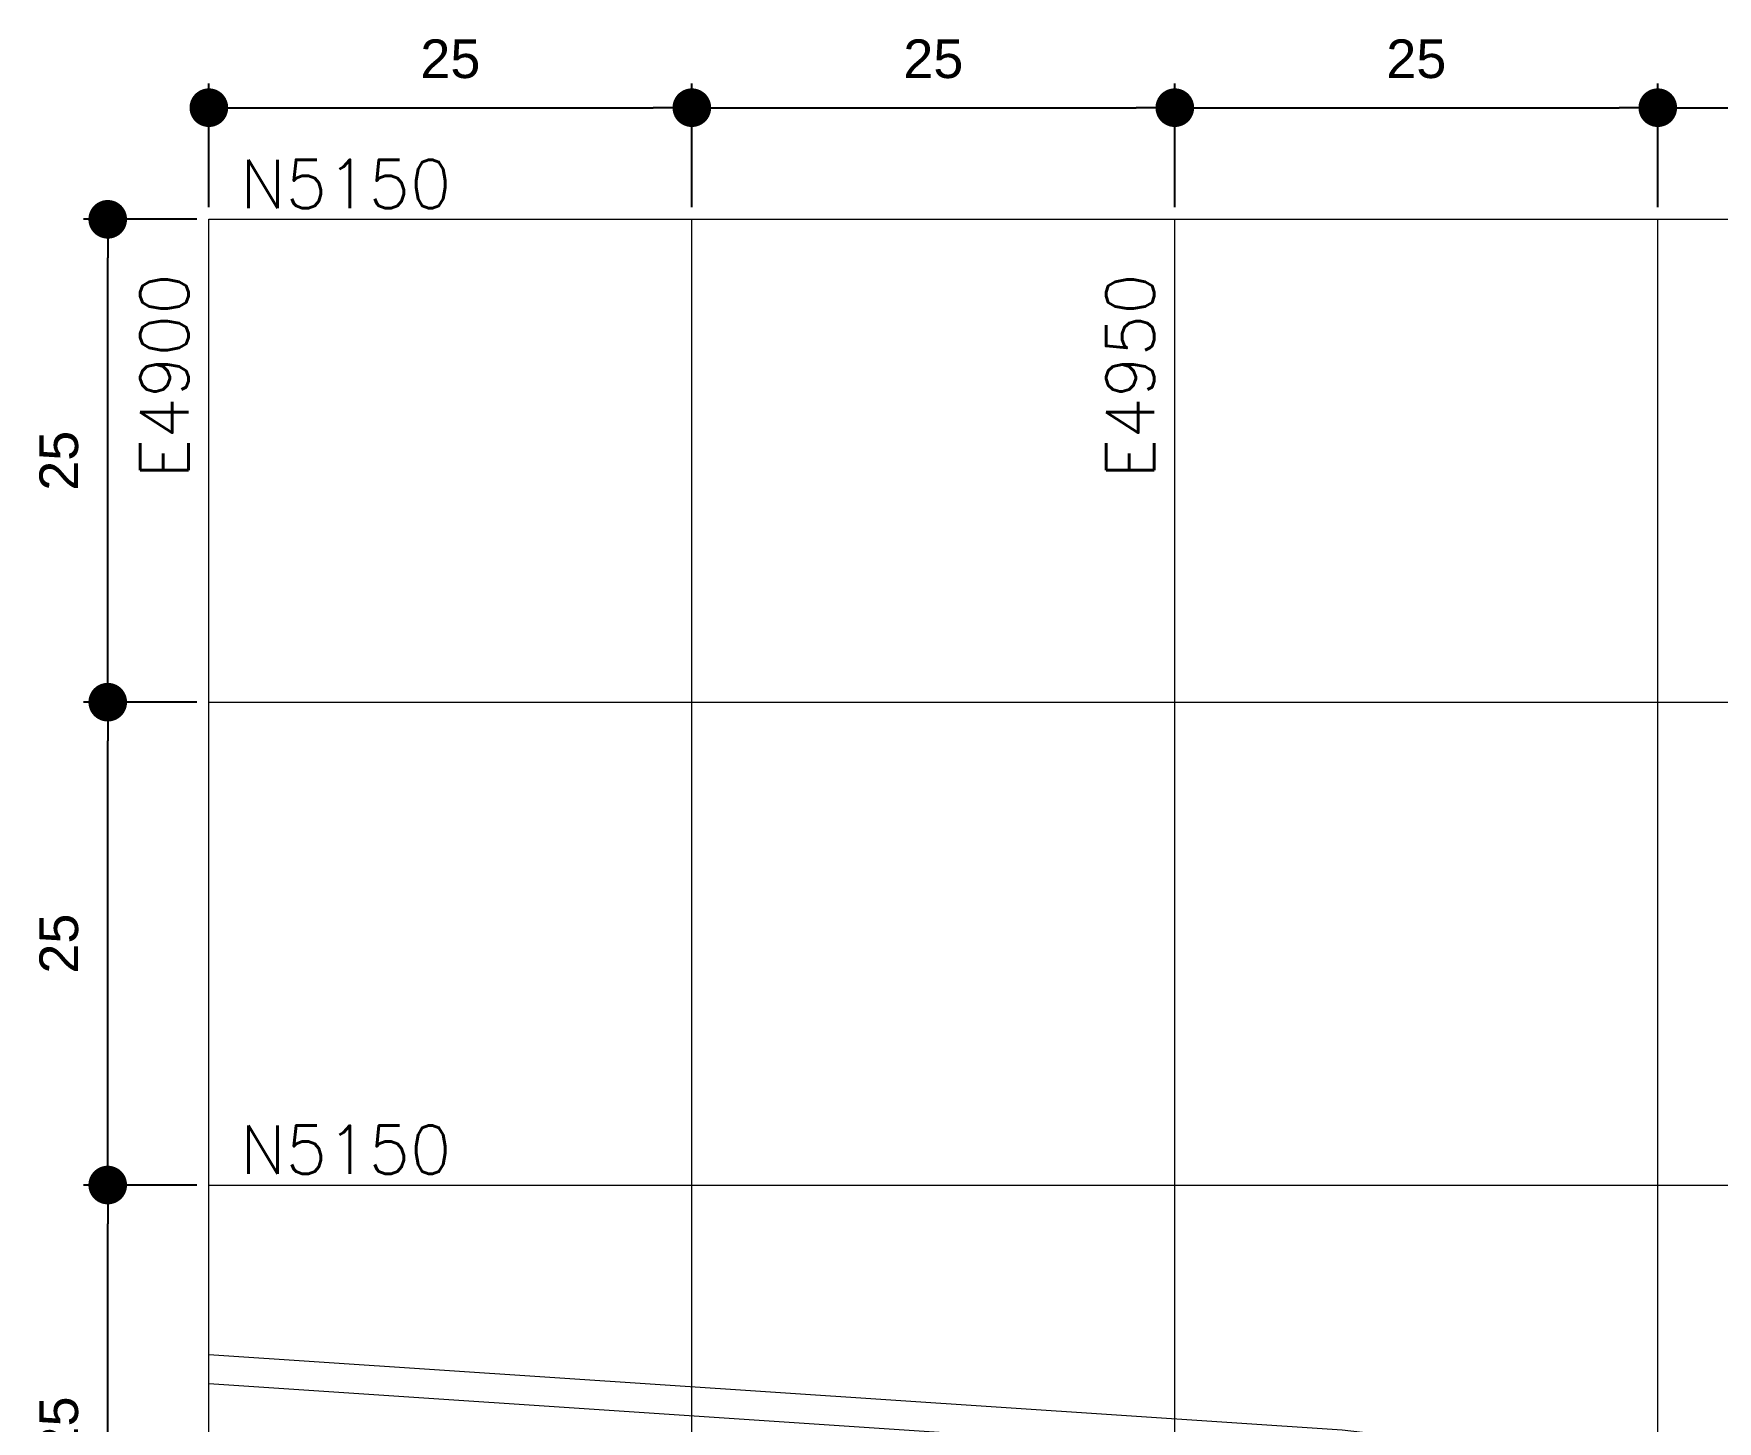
# Model space of a CAD drawing. Header units: metres. Extents: x 750 to 3116, y -341 to 1465.
# Drawn here: x 1484.5 to 1571.6, y 53.6 to 125.5 of the extents above; entities that cross this region are included whole.
import ezdxf

# ---------------------------------------------------------------- set-up
doc = ezdxf.new("R2010")
doc.units = ezdxf.units.M
for name, color, linetype, lineweight in [('Footpath', 32, 'Continuous', 18), ('grid', 252, 'Continuous', 5), ('S-DIM', 30, 'Continuous', 13), ('Vehicular Road', 253, 'Continuous', 20)]:
    doc.layers.add(name, color=color, linetype=linetype, lineweight=lineweight)
doc.layers.add('Text', color=7, linetype='Continuous')
doc.styles.add('simp', font='simplex.shx', dxfattribs={"width": 0.85, "height": 1})
doc.styles.get("Standard").update_dxf_attribs({"font": 'arial.ttf'})
doc.dimstyles.new('ISO-25', dxfattribs={"dimtxt": 2, "dimasz": 2, "dimexe": 1.25, "dimexo": 0.625, "dimgap": 1.5, "dimtad": 1, "dimtxsty": 'Standard', "dimblk": 'DOT', "dimcen": 1.5, "dimadec": 0, "dimazin": 0, "dimtfac": 1, "dimtmove": 0, "dimatfit": 3, "dimfxl": 0, "dimarcsym": 0})

# ---------------------------------------------------------------- blocks, each defined once
blk = doc.blocks.new('_Dot')
at = {"color": 0, "linetype": 'ByBlock', "lineweight": -2}
blk.add_line((-0.5, 0), (-1, 0), dxfattribs=at)
at = {"color": 0, "linetype": 'ByBlock', "const_width": 0.5}
blk.add_lwpolyline([(-0.25, 0, 1), (0.25, 0, 1)], format="xyb", close=True, dxfattribs=at)
blk = doc.blocks.new('*D157')
at = {"layer": 'Defpoints', "color": 0, "transparency": 16777216}
for p in [(1488.294, 65.867), (1493.528, 65.867), (1493.528, 40.867)]:
    blk.add_point(p, dxfattribs=at)
at = {"layer": 'S-DIM', "color": 0, "lineweight": -2, "transparency": 16777216}
for p, q in [((1492.903, 65.867), (1487.044, 65.867)), ((1488.294, 42.867), (1488.294, 63.867)), ((1492.903, 40.867), (1487.044, 40.867))]:
    blk.add_line(p, q, dxfattribs=at)
at = {"layer": 'S-DIM', "color": 0, "lineweight": -2, "transparency": 16777216, "xscale": 2, "yscale": 2, "zscale": 2}
for p, rotation in [((1488.294, 65.867), 90), ((1488.294, 40.867), 270)]:
    blk.add_blockref('_Dot', p, dxfattribs=dict(at, rotation=rotation))
at = {"layer": 'S-DIM', "color": 0, "transparency": 16777216, "insert": (1485.773, 53.367), "char_height": 2, "attachment_point": 5, "rotation": 90}
blk.add_mtext('25', dxfattribs=at)
blk = doc.blocks.new('*D158')
at = {"layer": 'Defpoints', "color": 0, "transparency": 16777216}
for p in [(1488.294, 90.867), (1493.528, 90.867), (1493.528, 65.867)]:
    blk.add_point(p, dxfattribs=at)
at = {"layer": 'S-DIM', "color": 0, "lineweight": -2, "transparency": 16777216}
for p, q in [((1492.903, 90.867), (1487.044, 90.867)), ((1488.294, 67.867), (1488.294, 88.867)), ((1492.903, 65.867), (1487.044, 65.867))]:
    blk.add_line(p, q, dxfattribs=at)
at = {"layer": 'S-DIM', "color": 0, "lineweight": -2, "transparency": 16777216, "xscale": 2, "yscale": 2, "zscale": 2}
for p, rotation in [((1488.294, 90.867), 90), ((1488.294, 65.867), 270)]:
    blk.add_blockref('_Dot', p, dxfattribs=dict(at, rotation=rotation))
at = {"layer": 'S-DIM', "color": 0, "transparency": 16777216, "insert": (1485.773, 78.367), "char_height": 2, "attachment_point": 5, "rotation": 90}
blk.add_mtext('25', dxfattribs=at)
blk = doc.blocks.new('*D159')
at = {"layer": 'Defpoints', "color": 0, "transparency": 16777216}
for p in [(1488.294, 115.867), (1493.528, 115.867), (1493.528, 90.867)]:
    blk.add_point(p, dxfattribs=at)
at = {"layer": 'S-DIM', "color": 0, "lineweight": -2, "transparency": 16777216}
for p, q in [((1492.903, 115.867), (1487.044, 115.867)), ((1488.294, 92.867), (1488.294, 113.867)), ((1492.903, 90.867), (1487.044, 90.867))]:
    blk.add_line(p, q, dxfattribs=at)
at = {"layer": 'S-DIM', "color": 0, "lineweight": -2, "transparency": 16777216, "xscale": 2, "yscale": 2, "zscale": 2}
for p, rotation in [((1488.294, 115.867), 90), ((1488.294, 90.867), 270)]:
    blk.add_blockref('_Dot', p, dxfattribs=dict(at, rotation=rotation))
at = {"layer": 'S-DIM', "color": 0, "transparency": 16777216, "insert": (1485.773, 103.367), "char_height": 2, "attachment_point": 5, "rotation": 90}
blk.add_mtext('25', dxfattribs=at)
blk = doc.blocks.new('*D160')
at = {"layer": 'Defpoints', "color": 0, "transparency": 16777216}
for p in [(1518.528, 121.646), (1493.528, 115.867), (1518.528, 115.867)]:
    blk.add_point(p, dxfattribs=at)
at = {"layer": 'S-DIM', "color": 0, "lineweight": -2, "transparency": 16777216}
for p, q in [((1493.528, 116.492), (1493.528, 122.896)), ((1518.528, 116.492), (1518.528, 122.896)), ((1495.528, 121.646), (1516.528, 121.646))]:
    blk.add_line(p, q, dxfattribs=at)
at = {"layer": 'S-DIM', "color": 0, "lineweight": -2, "transparency": 16777216, "xscale": 2, "yscale": 2, "zscale": 2, "rotation": 180}
blk.add_blockref('_Dot', (1493.528, 121.646), dxfattribs=at)
at = {"layer": 'S-DIM', "color": 0, "lineweight": -2, "transparency": 16777216, "xscale": 2, "yscale": 2, "zscale": 2}
blk.add_blockref('_Dot', (1518.528, 121.646), dxfattribs=at)
at = {"layer": 'S-DIM', "color": 0, "transparency": 16777216, "insert": (1506.028, 124.167), "char_height": 2, "attachment_point": 5}
blk.add_mtext('25', dxfattribs=at)
blk = doc.blocks.new('*D161')
at = {"layer": 'Defpoints', "color": 0, "transparency": 16777216}
for p in [(1543.528, 121.646), (1518.528, 115.867), (1543.528, 115.867)]:
    blk.add_point(p, dxfattribs=at)
at = {"layer": 'S-DIM', "color": 0, "lineweight": -2, "transparency": 16777216}
for p, q in [((1518.528, 116.492), (1518.528, 122.896)), ((1543.528, 116.492), (1543.528, 122.896)), ((1520.528, 121.646), (1541.528, 121.646))]:
    blk.add_line(p, q, dxfattribs=at)
at = {"layer": 'S-DIM', "color": 0, "lineweight": -2, "transparency": 16777216, "xscale": 2, "yscale": 2, "zscale": 2, "rotation": 180}
blk.add_blockref('_Dot', (1518.528, 121.646), dxfattribs=at)
at = {"layer": 'S-DIM', "color": 0, "lineweight": -2, "transparency": 16777216, "xscale": 2, "yscale": 2, "zscale": 2}
blk.add_blockref('_Dot', (1543.528, 121.646), dxfattribs=at)
at = {"layer": 'S-DIM', "color": 0, "transparency": 16777216, "insert": (1531.028, 124.167), "char_height": 2, "attachment_point": 5}
blk.add_mtext('25', dxfattribs=at)
blk = doc.blocks.new('*D162')
at = {"layer": 'Defpoints', "color": 0, "transparency": 16777216}
for p in [(1568.528, 121.646), (1543.528, 115.867), (1568.528, 115.867)]:
    blk.add_point(p, dxfattribs=at)
at = {"layer": 'S-DIM', "color": 0, "lineweight": -2, "transparency": 16777216}
for p, q in [((1543.528, 116.492), (1543.528, 122.896)), ((1568.528, 116.492), (1568.528, 122.896)), ((1545.528, 121.646), (1566.528, 121.646))]:
    blk.add_line(p, q, dxfattribs=at)
at = {"layer": 'S-DIM', "color": 0, "lineweight": -2, "transparency": 16777216, "xscale": 2, "yscale": 2, "zscale": 2, "rotation": 180}
blk.add_blockref('_Dot', (1543.528, 121.646), dxfattribs=at)
at = {"layer": 'S-DIM', "color": 0, "lineweight": -2, "transparency": 16777216, "xscale": 2, "yscale": 2, "zscale": 2}
blk.add_blockref('_Dot', (1568.528, 121.646), dxfattribs=at)
at = {"layer": 'S-DIM', "color": 0, "transparency": 16777216, "insert": (1556.028, 124.167), "char_height": 2, "attachment_point": 5}
blk.add_mtext('25', dxfattribs=at)
blk = doc.blocks.new('*D163')
at = {"layer": 'Defpoints', "color": 0, "transparency": 16777216}
for p in [(1593.528, 121.646), (1568.528, 115.867), (1593.528, 115.867)]:
    blk.add_point(p, dxfattribs=at)
at = {"layer": 'S-DIM', "color": 0, "lineweight": -2, "transparency": 16777216}
for p, q in [((1568.528, 116.492), (1568.528, 122.896)), ((1593.528, 116.492), (1593.528, 122.896)), ((1570.528, 121.646), (1591.528, 121.646))]:
    blk.add_line(p, q, dxfattribs=at)
at = {"layer": 'S-DIM', "color": 0, "lineweight": -2, "transparency": 16777216, "xscale": 2, "yscale": 2, "zscale": 2, "rotation": 180}
blk.add_blockref('_Dot', (1568.528, 121.646), dxfattribs=at)
at = {"layer": 'S-DIM', "color": 0, "lineweight": -2, "transparency": 16777216, "xscale": 2, "yscale": 2, "zscale": 2}
blk.add_blockref('_Dot', (1593.528, 121.646), dxfattribs=at)
at = {"layer": 'S-DIM', "color": 0, "transparency": 16777216, "insert": (1581.028, 124.167), "char_height": 2, "attachment_point": 5}
blk.add_mtext('25', dxfattribs=at)

msp = doc.modelspace()

# ---------------------------------------------------------------- linework, layer by layer
at = {"layer": 'Footpath', "color": 252, "true_color": 0x939598}
msp.add_lwpolyline([(1743.528, 29.612), (1712.64, 32.486), (1620.187, 45.398), (1552.188, 53.169), (1493.528, 57.083)], dxfattribs=at)
at = {"layer": 'grid', "color": 252}
for points in [[(1493.528, 115.867), (1743.528, 115.867)], [(1493.528, -84.133), (1493.528, 115.867)], [(1518.528, -84.133), (1518.528, 115.867)], [(1543.528, -84.133), (1543.528, 115.867)], [(1568.528, -84.133), (1568.528, 115.867)], [(1493.528, 90.867), (1743.528, 90.867)], [(1493.528, 65.867), (1743.528, 65.867)]]:
    msp.add_lwpolyline(points, dxfattribs=at)
at = {"layer": 'Vehicular Road', "color": 252, "true_color": 0x939598}
msp.add_lwpolyline([(1743.528, 28.105), (1712.467, 30.996), (1619.998, 43.91), (1552.053, 51.675), (1493.528, 55.58)], dxfattribs=at)

# ---------------------------------------------------------------- texts
at = {"layer": 'Text', "color": 30, "true_color": 0xf26722, "style": 'simp'}
for p in [(1495.148, 116.448), (1495.148, 66.448)]:
    msp.add_text('N5150', height=2.5, dxfattribs=at).set_placement(p)
for s, p in [('E4900', (1492.467, 102.457)), ('E4950', (1542.467, 102.457))]:
    msp.add_text(s, height=2.5, rotation=90, dxfattribs=at).set_placement(p)

# ---------------------------------------------------------------- dimensions: what is measured, and where the dimension line sits
at = {"layer": 'S-DIM', "color": 30, "true_color": 0xf26722}
for base, p1, p2, picture, middle in [((1518.528, 121.646), (1493.528, 115.867), (1518.528, 115.867), '*D160', (1506.028, 124.167)), ((1543.528, 121.646), (1518.528, 115.867), (1543.528, 115.867), '*D161', (1531.028, 124.167)), ((1568.528, 121.646), (1543.528, 115.867), (1568.528, 115.867), '*D162', (1556.028, 124.167)), ((1593.528, 121.646), (1568.528, 115.867), (1593.528, 115.867), '*D163', (1581.028, 124.167))]:
    dim = msp.add_linear_dim(base=base, p1=p1, p2=p2, dimstyle='ISO-25', dxfattribs=at)
    dim.commit()
    dim.dimension.update_dxf_attribs({"geometry": picture, "text_midpoint": middle})
for base, p1, p2, picture, middle in [((1488.294, 115.867), (1493.528, 90.867), (1493.528, 115.867), '*D159', (1485.773, 103.367)), ((1488.294, 90.867), (1493.528, 65.867), (1493.528, 90.867), '*D158', (1485.773, 78.367)), ((1488.294, 65.867), (1493.528, 40.867), (1493.528, 65.867), '*D157', (1485.773, 53.367))]:
    dim = msp.add_linear_dim(base=base, p1=p1, p2=p2, angle=90, dimstyle='ISO-25', dxfattribs=at)
    dim.commit()
    dim.dimension.update_dxf_attribs({"geometry": picture, "text_midpoint": middle})

doc.saveas('drawing.dxf')
